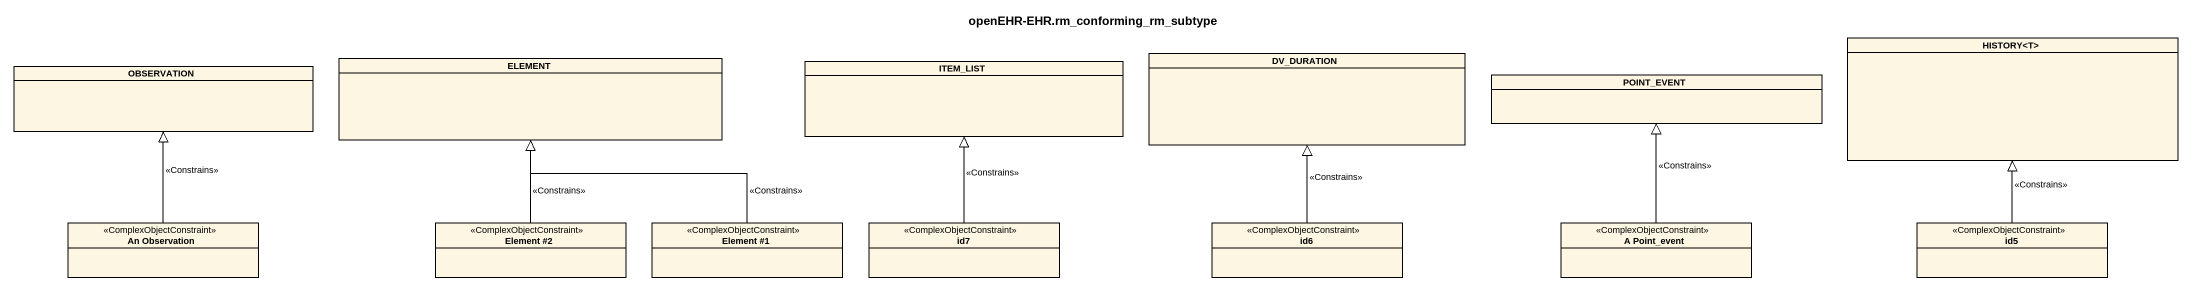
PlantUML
@startuml
title openEHR-EHR.rm_conforming_rm_subtype
hide circle
hide empty members
class "HISTORY<T>" as HISTORY_T
class OBSERVATION
class ELEMENT
class ITEM_LIST
class DV_DURATION
class POINT_EVENT
class "An Observation" as An_Observation <<ComplexObjectConstraint>>
class "Element #2" as Element_2 <<ComplexObjectConstraint>>
class "Element #1" as Element_1 <<ComplexObjectConstraint>>
class id7 <<ComplexObjectConstraint>>
class id6 <<ComplexObjectConstraint>>
class "A Point_event" as A_Point_event <<ComplexObjectConstraint>>
class id5 <<ComplexObjectConstraint>>
An_Observation -up-|> OBSERVATION : <<Constrains>>
Element_2 -up-|> ELEMENT : <<Constrains>>
Element_1 -up-|> ELEMENT : <<Constrains>>
id7 -up-|> ITEM_LIST : <<Constrains>>
id6 -up-|> DV_DURATION : <<Constrains>>
A_Point_event -up-|> POINT_EVENT : <<Constrains>>
id5 -up-|> HISTORY_T : <<Constrains>>
@enduml
